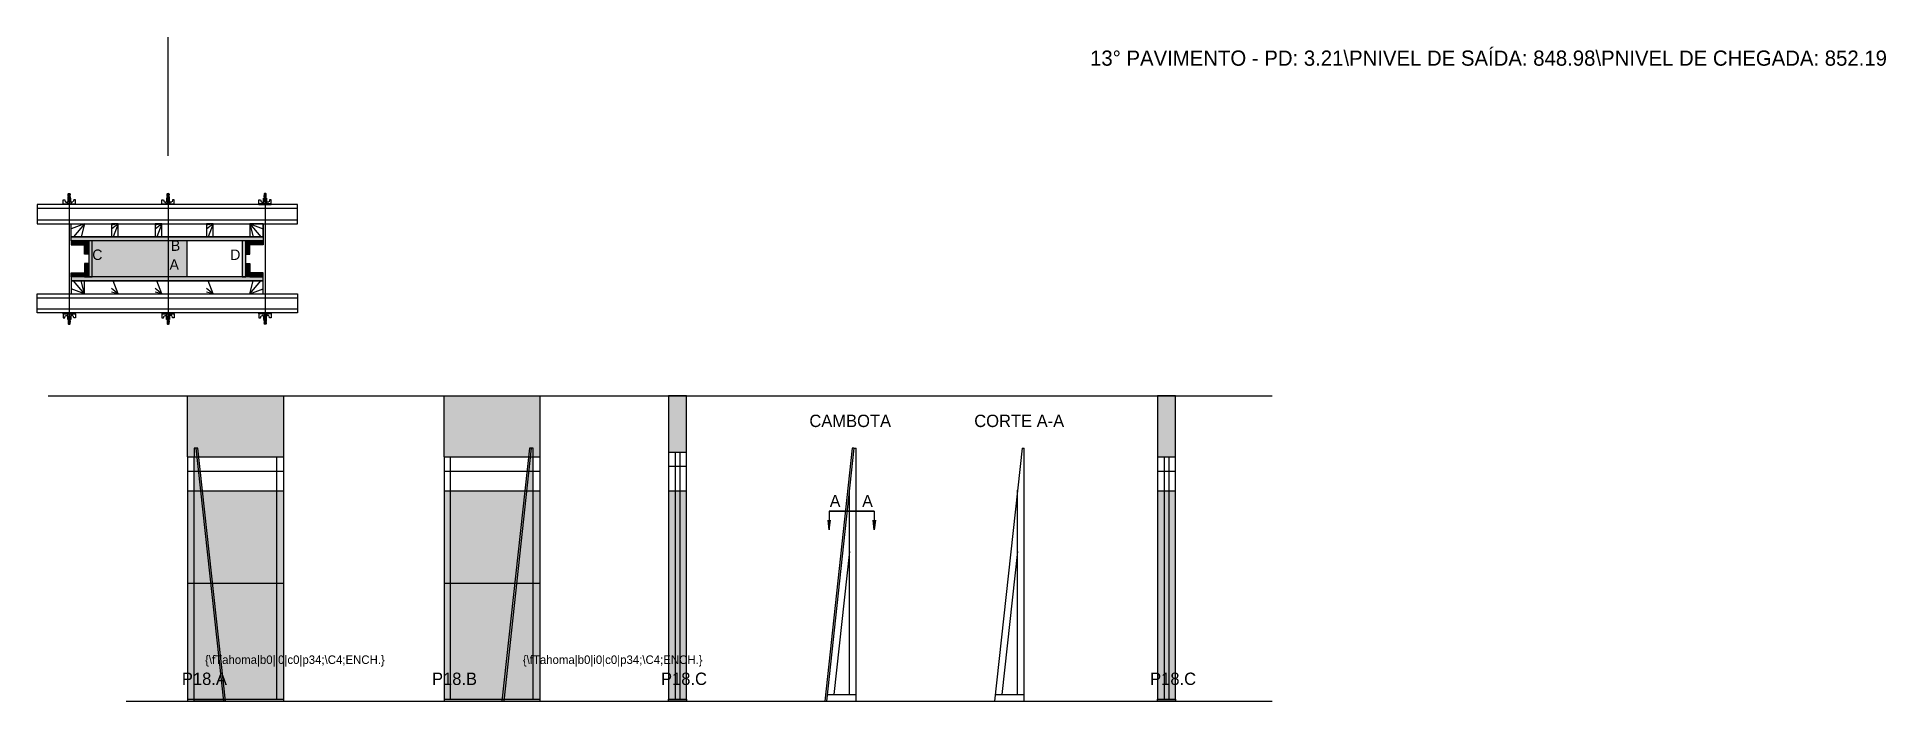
# Model space of a CAD drawing. Header units: metres. Extents: x 6071 to 8017, y 7566 to 8264.
import ezdxf

# ---------------------------------------------------------------- set-up
doc = ezdxf.new("R2010")
doc.units = ezdxf.units.M
for name, color, linetype in [('1', 7, 'Continuous'), ('9', 7, 'Continuous'), ('CHAPA', 7, 'Continuous'), ('COTA', 7, 'Continuous'), ('Hachura', 7, 'Continuous'), ('Madeira', 7, 'Continuous'), ('NOMENCLATURA', 7, 'Continuous'), ('Nível', 7, 'Continuous'), ('Painéis', 7, 'Continuous'), ('Perfil Metálico', 7, 'Continuous'), ('SARR_2.2x7', 7, 'Continuous'), ('SARRAFO', 7, 'Continuous'), ('texto', 7, 'Continuous'), ('Texto Seção', 7, 'Continuous'), ('TEXTO_GERAL', 7, 'Continuous')]:
    doc.layers.add(name, color=color, linetype=linetype)

msp = doc.modelspace()

# ---------------------------------------------------------------- hatches: boundary and pattern name
at = {"layer": 'COTA'}
h = msp.add_hatch(color=7, dxfattribs=at)
h.dxf.hatch_style = 1
h.paths.add_polyline_path([(6209.5, 8011.8), (6209.5, 8049.8), (6129.5, 8049.8), (6129.5, 8011.8), (6209.5, 8011.8)])
h.paths.add_polyline_path([(6229.5, 8049.8), (6209.5, 8049.8), (6209.5, 8011.8), (6229.5, 8011.8), (6229.5, 8049.8)])
h = msp.add_hatch(color=7, dxfattribs=at)
h.dxf.hatch_style = 1
h.paths.add_polyline_path([(6330.8, 7822.5), (6330.8, 7886.5), (6330.8, 7886.5), (6229.8, 7886.5), (6229.8, 7886.5), (6229.8, 7822.5), (6229.8, 7822.5), (6330.8, 7822.5)])
h = msp.add_hatch(color=7, dxfattribs=at)
h.dxf.hatch_style = 1
h.paths.add_polyline_path([(6600.8, 7822.5), (6600.8, 7886.5), (6600.8, 7886.5), (6499.8, 7886.5), (6499.8, 7886.5), (6499.8, 7822.5), (6499.8, 7822.5), (6600.8, 7822.5)])
h = msp.add_hatch(color=7, dxfattribs=at)
h.dxf.hatch_style = 1
h.paths.add_polyline_path([(6754.9, 7827.5), (6754.9, 7886.5), (6754.9, 7886.5), (6735.9, 7886.5), (6735.9, 7886.5), (6735.9, 7827.5), (6735.9, 7827.5), (6754.9, 7827.5)])
h = msp.add_hatch(color=7, dxfattribs=at)
h.dxf.hatch_style = 1
h.paths.add_polyline_path([(7269.7, 7822.5), (7269.7, 7886.5), (7269.7, 7886.5), (7250.7, 7886.5), (7250.7, 7886.5), (7250.7, 7822.5), (7250.7, 7822.5), (7269.7, 7822.5)])
h = msp.add_hatch(color=7, dxfattribs=at)
h.dxf.hatch_style = 1
h.paths.add_polyline_path([(6236.8, 7567.5), (6236.8, 7565.5), (6268, 7565.5), (6239, 7831.5), (6236.8, 7831.5), (6236.8, 7822.5), (6236.8, 7689.5), (6236.8, 7567.5)])
h.paths.add_polyline_path([(6268, 7565.5), (6269.8, 7565.5), (6240.8, 7831.5), (6239, 7831.5), (6268, 7565.5)])
h = msp.add_hatch(color=7, dxfattribs=at)
h.dxf.hatch_style = 1
h.paths.add_polyline_path([(6593.8, 7831.5), (6589.8, 7831.5), (6560.8, 7565.5), (6593.8, 7565.5), (6593.8, 7831.5)])
at = {"layer": 'Hachura'}
h = msp.add_hatch(color=7, dxfattribs=at)
h.dxf.hatch_style = 1
h.paths.add_polyline_path([(6107.5, 8049.8), (6107.5, 8053.8), (6107.5, 8053.8), (6309.5, 8053.8), (6309.5, 8053.8), (6309.5, 8049.8), (6309.5, 8049.8), (6107.5, 8049.8)])
h = msp.add_hatch(color=7, dxfattribs=at)
h.dxf.hatch_style = 1
h.paths.add_polyline_path([(6107.5, 8049.8), (6107.5, 8053.8), (6107.5, 8053.8), (6309.5, 8053.8), (6309.5, 8053.8), (6309.5, 8049.8), (6309.5, 8049.8), (6107.5, 8049.8)])
h = msp.add_hatch(color=7, dxfattribs=at)
h.dxf.hatch_style = 1
h.paths.add_polyline_path([(6121.5, 8049.8), (6121.5, 8045.4), (6121.5, 8045.4), (6107.5, 8045.4), (6107.5, 8045.4), (6107.5, 8049.8), (6107.5, 8049.8), (6121.5, 8049.8)])
h = msp.add_hatch(color=7, dxfattribs=at)
h.dxf.hatch_style = 1
h.paths.add_polyline_path([(6125.9, 8049.8), (6121.5, 8049.8), (6121.5, 8049.8), (6121.5, 8035.8), (6121.5, 8035.8), (6125.9, 8035.8), (6125.9, 8035.8), (6125.9, 8049.8)])
h = msp.add_hatch(color=7, dxfattribs=at)
h.dxf.hatch_style = 1
h.paths.add_polyline_path([(6129.5, 8049.8), (6125.9, 8049.8), (6125.9, 8049.8), (6125.9, 8011.8), (6125.9, 8011.8), (6129.5, 8011.8), (6129.5, 8011.8), (6129.5, 8049.8)])
h = msp.add_hatch(color=7, dxfattribs=at)
h.dxf.hatch_style = 1
h.paths.add_polyline_path([(6129.5, 8049.8), (6125.9, 8049.8), (6125.9, 8049.8), (6125.9, 8011.8), (6125.9, 8011.8), (6129.5, 8011.8), (6129.5, 8011.8), (6129.5, 8049.8)])
h = msp.add_hatch(color=7, dxfattribs=at)
h.dxf.hatch_style = 1
h.paths.add_polyline_path([(6291.1, 8049.8), (6287.5, 8049.8), (6287.5, 8049.8), (6287.5, 8011.8), (6287.5, 8011.8), (6291.1, 8011.8), (6291.1, 8011.8), (6291.1, 8049.8)])
h = msp.add_hatch(color=7, dxfattribs=at)
h.dxf.hatch_style = 1
h.paths.add_polyline_path([(6291.1, 8049.8), (6287.5, 8049.8), (6287.5, 8049.8), (6287.5, 8011.8), (6287.5, 8011.8), (6291.1, 8011.8), (6291.1, 8011.8), (6291.1, 8049.8)])
h = msp.add_hatch(color=7, dxfattribs=at)
h.dxf.hatch_style = 1
h.paths.add_polyline_path([(6291.1, 8049.8), (6295.5, 8049.8), (6295.5, 8049.8), (6295.5, 8035.8), (6295.5, 8035.8), (6291.1, 8035.8), (6291.1, 8035.8), (6291.1, 8049.8)])
h = msp.add_hatch(color=7, dxfattribs=at)
h.dxf.hatch_style = 1
h.paths.add_polyline_path([(6295.5, 8049.8), (6295.5, 8045.4), (6295.5, 8045.4), (6309.5, 8045.4), (6309.5, 8045.4), (6309.5, 8049.8), (6309.5, 8049.8), (6295.5, 8049.8)])
h = msp.add_hatch(color=7, dxfattribs=at)
h.dxf.hatch_style = 1
h.paths.add_polyline_path([(6125.9, 8011.8), (6121.5, 8011.8), (6121.5, 8011.8), (6121.5, 8025.8), (6121.5, 8025.8), (6125.9, 8025.8), (6125.9, 8025.8), (6125.9, 8011.8)])
h = msp.add_hatch(color=7, dxfattribs=at)
h.dxf.hatch_style = 1
h.paths.add_polyline_path([(6291.1, 8011.8), (6295.5, 8011.8), (6295.5, 8011.8), (6295.5, 8025.8), (6295.5, 8025.8), (6291.1, 8025.8), (6291.1, 8025.8), (6291.1, 8011.8)])
h = msp.add_hatch(color=7, dxfattribs=at)
h.dxf.hatch_style = 1
h.paths.add_polyline_path([(6121.5, 8011.8), (6121.5, 8016.2), (6121.5, 8016.2), (6107.5, 8016.2), (6107.5, 8016.2), (6107.5, 8011.8), (6107.5, 8011.8), (6121.5, 8011.8)])
h = msp.add_hatch(color=7, dxfattribs=at)
h.dxf.hatch_style = 1
h.paths.add_polyline_path([(6107.5, 8011.8), (6107.5, 8007.8), (6107.5, 8007.8), (6309.5, 8007.8), (6309.5, 8007.8), (6309.5, 8011.8), (6309.5, 8011.8), (6107.5, 8011.8)])
h = msp.add_hatch(color=7, dxfattribs=at)
h.dxf.hatch_style = 1
h.paths.add_polyline_path([(6107.5, 8011.8), (6107.5, 8007.8), (6107.5, 8007.8), (6309.5, 8007.8), (6309.5, 8007.8), (6309.5, 8011.8), (6309.5, 8011.8), (6107.5, 8011.8)])
h = msp.add_hatch(color=7, dxfattribs=at)
h.dxf.hatch_style = 1
h.paths.add_polyline_path([(6295.5, 8011.8), (6295.5, 8016.2), (6295.5, 8016.2), (6309.5, 8016.2), (6309.5, 8016.2), (6309.5, 8011.8), (6309.5, 8011.8), (6295.5, 8011.8)])
h = msp.add_hatch(color=7, dxfattribs=at)
h.dxf.hatch_style = 1
h.paths.add_polyline_path([(6330.8, 7565.5), (6330.8, 7786.5), (6330.8, 7786.5), (6229.8, 7786.5), (6229.8, 7786.5), (6229.8, 7565.5), (6229.8, 7565.5), (6330.8, 7565.5)])
h = msp.add_hatch(color=7, dxfattribs=at)
h.dxf.hatch_style = 1
h.paths.add_polyline_path([(6600.8, 7565.5), (6600.8, 7786.5), (6600.8, 7786.5), (6499.8, 7786.5), (6499.8, 7786.5), (6499.8, 7565.5), (6499.8, 7565.5), (6600.8, 7565.5)])
h = msp.add_hatch(color=7, dxfattribs=at)
h.dxf.hatch_style = 1
h.paths.add_polyline_path([(6754.9, 7565.5), (6754.9, 7786.5), (6754.9, 7786.5), (6735.9, 7786.5), (6735.9, 7786.5), (6735.9, 7565.5), (6735.9, 7565.5), (6754.9, 7565.5)])
h = msp.add_hatch(color=7, dxfattribs=at)
h.dxf.hatch_style = 1
h.paths.add_polyline_path([(7269.7, 7565.5), (7269.7, 7786.5), (7269.7, 7786.5), (7250.7, 7786.5), (7250.7, 7786.5), (7250.7, 7565.5), (7250.7, 7565.5), (7269.7, 7565.5)])

# ---------------------------------------------------------------- linework, layer by layer
at = {"layer": '9', "color": 7, "lineweight": 25}
for points in [[(6952.6, 7765.3), (6905.2, 7765.3), (6905.2, 7745.8), (6903.9, 7755.7), (6905.2, 7745.8), (6906.5, 7755.7)], [(6905.2, 7765.3), (6952.6, 7765.3), (6952.6, 7745.8), (6953.9, 7755.7), (6952.6, 7745.8), (6951.3, 7755.7)]]:
    msp.add_lwpolyline(points, dxfattribs=at)
at = {"layer": 'CHAPA', "color": 7, "lineweight": 25}
for points in [[(6107.5, 8049.8), (6107.5, 8053.8), (6309.5, 8053.8), (6309.5, 8049.8)], [(6107.5, 8049.8), (6107.5, 8053.8), (6309.5, 8053.8), (6309.5, 8049.8)], [(6129.5, 8049.8), (6125.9, 8049.8), (6125.9, 8011.8), (6129.5, 8011.8)], [(6129.5, 8049.8), (6125.9, 8049.8), (6125.9, 8011.8), (6129.5, 8011.8)], [(6291.1, 8049.8), (6287.5, 8049.8), (6287.5, 8011.8), (6291.1, 8011.8)], [(6291.1, 8049.8), (6287.5, 8049.8), (6287.5, 8011.8), (6291.1, 8011.8)], [(6107.5, 8011.8), (6107.5, 8007.8), (6309.5, 8007.8), (6309.5, 8011.8)], [(6107.5, 8011.8), (6107.5, 8007.8), (6309.5, 8007.8), (6309.5, 8011.8)]]:
    msp.add_lwpolyline(points, close=True, dxfattribs=at)
at = {"layer": 'COTA', "color": 7, "lineweight": 25}
for p, q in [((6229.5, 8011.8), (6229.5, 8049.8)), ((6229.8, 7886.5), (6330.8, 7886.5)), ((6229.8, 7822.5), (6229.8, 7886.5)), ((6330.8, 7886.5), (6330.8, 7822.5)), ((6499.8, 7886.5), (6600.8, 7886.5)), ((6499.8, 7822.5), (6499.8, 7886.5)), ((6600.8, 7886.5), (6600.8, 7822.5)), ((6240.8, 7831.5), (6236.8, 7831.5)), ((6236.8, 7831.5), (6236.8, 7822.5)), ((6268, 7565.5), (6239, 7831.5)), ((6269.8, 7565.5), (6240.8, 7831.5)), ((6589.8, 7831.5), (6560.8, 7565.5)), ((6591.6, 7831.5), (6562.6, 7565.5)), ((6593.8, 7831.5), (6589.8, 7831.5)), ((6593.8, 7822.5), (6593.8, 7831.5)), ((6236.8, 7565.5), (6236.8, 7567.5)), ((6269.8, 7565.5), (6236.8, 7565.5))]:
    msp.add_line(p, q, dxfattribs=at)
for points in [[(6754.9, 7827.5), (6754.9, 7886.5), (6735.9, 7886.5), (6735.9, 7827.5)], [(7269.7, 7822.5), (7269.7, 7886.5), (7250.7, 7886.5), (7250.7, 7822.5)]]:
    msp.add_lwpolyline(points, dxfattribs=at)
at = {"layer": 'Defpoints', "color": 7, "lineweight": 25}
msp.add_line((6209.5, 8139.2), (6209.5, 8264.2), dxfattribs=at)
at = {"layer": 'Hachura', "color": 7, "lineweight": 25}
for p, q in [((6106.5, 8097.6), (6104.3, 8098.7)), ((6106.5, 8096.4), (6104.3, 8097.5)), ((6106.5, 8095.3), (6104.3, 8096.3)), ((6105.6, 8094.5), (6104.3, 8095.2)), ((6104.4, 8099.3), (6104.8, 8099.6)), ((6104.4, 8099), (6104.4, 8099.3)), ((6104.4, 8099.3), (6104.4, 8099.3)), ((6106.4, 8099.3), (6104.4, 8099.3)), ((6104.4, 8099), (6106.4, 8098)), ((6104.4, 8099), (6106.4, 8098)), ((6104.4, 8098.9), (6106.5, 8097.8)), ((6104.4, 8097.8), (6104.4, 8098.5)), ((6106.4, 8097.5), (6104.4, 8098.5)), ((6104.4, 8097.8), (6106.4, 8096.9)), ((6104.4, 8097.7), (6106.5, 8096.7)), ((6104.4, 8096.7), (6104.4, 8097.3)), ((6106.4, 8096.3), (6104.4, 8097.3)), ((6104.4, 8097.1), (6104.4, 8097.3)), ((6104.4, 8096.7), (6106.4, 8095.7)), ((6104.4, 8096.6), (6106.5, 8095.5)), ((6104.4, 8095.5), (6104.4, 8096.2)), ((6106.4, 8095.2), (6104.4, 8096.2)), ((6104.4, 8095.5), (6106.4, 8094.5)), ((6105.3, 8094.5), (6104.4, 8095)), ((6104.4, 8094.5), (6104.4, 8095)), ((6104.8, 8099.6), (6106, 8099.6)), ((6106.4, 8098.7), (6105.1, 8099.3)), ((6106.5, 8098.7), (6105.3, 8099.3)), ((6105.5, 8098.6), (6105.5, 7966.8)), ((6105.9, 8099.3), (6106.5, 8099)), ((6106.4, 8099.3), (6106, 8099.6)), ((6106.1, 8099.3), (6106.4, 8099.2)), ((6106.4, 8099.2), (6106.4, 8099.3)), ((6106.4, 8098.7), (6106.4, 8098)), ((6106.4, 8096.9), (6106.4, 8097.5)), ((6106.4, 8096.1), (6106.4, 8096.3)), ((6106.4, 8096.1), (6106.4, 8095.7)), ((6106.4, 8095.2), (6106.4, 8094.5)), ((6210.5, 8097.6), (6208.3, 8098.7)), ((6210.5, 8096.4), (6208.3, 8097.5)), ((6210.5, 8095.3), (6208.3, 8096.3)), ((6209.6, 8094.5), (6208.3, 8095.2)), ((6208.4, 8099.3), (6208.8, 8099.6)), ((6208.4, 8099), (6208.4, 8099.3)), ((6208.4, 8099.3), (6208.4, 8099.3)), ((6210.4, 8099.3), (6208.4, 8099.3)), ((6208.4, 8099), (6210.4, 8098)), ((6208.4, 8099), (6210.4, 8098)), ((6208.4, 8098.9), (6210.5, 8097.8)), ((6208.4, 8097.8), (6208.4, 8098.5)), ((6210.4, 8097.5), (6208.4, 8098.5)), ((6208.4, 8097.8), (6210.4, 8096.9)), ((6208.4, 8097.7), (6210.5, 8096.7)), ((6208.4, 8096.7), (6208.4, 8097.3)), ((6210.4, 8096.3), (6208.4, 8097.3)), ((6208.4, 8097.1), (6208.4, 8097.3)), ((6208.4, 8096.7), (6210.4, 8095.7)), ((6208.4, 8096.6), (6210.5, 8095.5)), ((6208.4, 8095.5), (6208.4, 8096.2)), ((6210.4, 8095.2), (6208.4, 8096.2)), ((6208.4, 8095.5), (6210.4, 8094.5)), ((6209.3, 8094.5), (6208.4, 8095)), ((6208.4, 8094.5), (6208.4, 8095)), ((6208.8, 8099.6), (6210, 8099.6)), ((6210.4, 8098.7), (6209.1, 8099.3)), ((6210.5, 8098.7), (6209.3, 8099.3)), ((6209.5, 8098.6), (6209.5, 7966.8)), ((6209.9, 8099.3), (6210.5, 8099)), ((6210.4, 8099.3), (6210, 8099.6)), ((6210.1, 8099.3), (6210.4, 8099.2)), ((6210.4, 8099.2), (6210.4, 8099.3)), ((6210.4, 8098.7), (6210.4, 8098)), ((6210.4, 8096.9), (6210.4, 8097.5)), ((6210.4, 8096.1), (6210.4, 8096.3)), ((6210.4, 8096.1), (6210.4, 8095.7)), ((6210.4, 8095.2), (6210.4, 8094.5)), ((6311.1, 8099.3), (6310.4, 8099)), ((6312.6, 8098.9), (6310.4, 8097.8)), ((6312.6, 8097.7), (6310.4, 8096.7)), ((6312.6, 8096.6), (6310.4, 8095.5)), ((6310.5, 8098.7), (6311.6, 8099.3)), ((6310.5, 8097.6), (6312.6, 8098.7)), ((6310.5, 8096.4), (6312.6, 8097.5)), ((6310.5, 8095.3), (6312.6, 8096.3)), ((6310.6, 8099.3), (6310.9, 8099.6)), ((6310.8, 8099.3), (6310.6, 8099.2)), ((6310.6, 8099.2), (6310.6, 8099.3)), ((6310.6, 8098.7), (6311.9, 8099.3)), ((6310.6, 8099.3), (6312.5, 8099.3)), ((6312.5, 8099), (6310.6, 8098)), ((6312.5, 8099), (6310.6, 8098)), ((6310.6, 8098.7), (6310.6, 8098)), ((6310.6, 8097.5), (6312.5, 8098.5)), ((6312.5, 8097.8), (6310.6, 8096.9)), ((6310.6, 8096.9), (6310.6, 8097.5)), ((6310.6, 8096.3), (6312.5, 8097.3)), ((6312.5, 8096.7), (6310.6, 8095.7)), ((6310.6, 8096.1), (6310.6, 8096.3)), ((6310.6, 8095.2), (6312.5, 8096.2)), ((6310.6, 8096.1), (6310.6, 8095.7)), ((6312.5, 8095.5), (6310.6, 8094.5)), ((6310.6, 8095.2), (6310.6, 8094.5)), ((6312.2, 8099.6), (6310.9, 8099.6)), ((6311.3, 8094.5), (6312.6, 8095.2)), ((6311.5, 8098.6), (6311.5, 7966.8)), ((6311.6, 8094.5), (6312.5, 8095)), ((6312.5, 8099.3), (6312.2, 8099.6)), ((6312.5, 8099), (6312.5, 8099.3)), ((6312.5, 8099.3), (6312.5, 8099.3)), ((6312.5, 8097.8), (6312.5, 8098.5)), ((6312.5, 8096.7), (6312.5, 8097.3)), ((6312.5, 8097.1), (6312.5, 8097.3)), ((6312.5, 8095.5), (6312.5, 8096.2)), ((6312.5, 8094.5), (6312.5, 8095)), ((6099, 8087.8), (6099, 8093)), ((6099, 8093), (6100.7, 8093)), ((6099, 8088.7), (6111.9, 8088.7)), ((6099, 8088.7), (6104.2, 8088.7)), ((6111.9, 8087.8), (6099, 8087.8)), ((6099.2, 8088.8), (6099.2, 8087.8)), ((6099.4, 8088.8), (6099.4, 8087.8)), ((6099.7, 8088.8), (6099.7, 8087.8)), ((6100.2, 8088.8), (6100.2, 8087.8)), ((6100.7, 8093), (6101.3, 8090.8)), ((6101, 8088.8), (6101, 8087.8)), ((6101.6, 8090.5), (6103.5, 8090.5)), ((6102.4, 8088.8), (6102.4, 8087.8)), ((6111, 8087.8), (6103.1, 8087.8)), ((6103.5, 8091.3), (6107.4, 8091.3)), ((6103.5, 8088.7), (6103.5, 8091.3)), ((6105.5, 8088.7), (6103.5, 8088.7)), ((6107.1, 8094.5), (6103.8, 8094.5)), ((6107.1, 8094.5), (6103.8, 8094.5)), ((6103.8, 8094.5), (6103.8, 8091.3)), ((6104.2, 8088.7), (6104.8, 8088.7)), ((6104.5, 8088.4), (6104.5, 8088.6)), ((6104.5, 8088), (6104.5, 8088.4)), ((6104.8, 8094.5), (6104.8, 8091.3)), ((6105.2, 8088.7), (6105.2, 8090.7)), ((6105.5, 8088.7), (6105.5, 8087.8)), ((6105.7, 8090.7), (6105.7, 8088.7)), ((6106.4, 8094.5), (6106.4, 8091.3)), ((6106.4, 8088.6), (6106.4, 8088.2)), ((6107.1, 8091.3), (6107.1, 8094.5)), ((6107.4, 8091.3), (6107.1, 8091.3)), ((6107.4, 8091.3), (6107.1, 8091.3)), ((6107.4, 8091.3), (6107.4, 8088.7)), ((6109.3, 8090.5), (6107.4, 8090.5)), ((6108.5, 8088.8), (6108.5, 8087.8)), ((6110.2, 8093), (6109.7, 8090.8)), ((6109.9, 8088.8), (6109.9, 8087.8)), ((6111.9, 8093), (6110.2, 8093)), ((6110.8, 8088.8), (6110.8, 8087.8)), ((6111.2, 8088.8), (6111.2, 8087.8)), ((6111.6, 8088.8), (6111.6, 8087.8)), ((6111.8, 8088.8), (6111.8, 8087.8)), ((6111.9, 8088.7), (6111.9, 8093)), ((6111.9, 8088.7), (6111.9, 8087.8)), ((6203, 8087.8), (6203, 8093)), ((6203, 8093), (6204.7, 8093)), ((6203, 8088.7), (6215.9, 8088.7)), ((6203, 8088.7), (6208.2, 8088.7)), ((6215.9, 8087.8), (6203, 8087.8)), ((6203.2, 8088.8), (6203.2, 8087.8)), ((6203.4, 8088.8), (6203.4, 8087.8)), ((6203.7, 8088.8), (6203.7, 8087.8)), ((6204.2, 8088.8), (6204.2, 8087.8)), ((6204.7, 8093), (6205.3, 8090.8)), ((6205, 8088.8), (6205, 8087.8)), ((6205.6, 8090.5), (6207.5, 8090.5)), ((6206.4, 8088.8), (6206.4, 8087.8)), ((6215, 8087.8), (6207.1, 8087.8)), ((6207.5, 8091.3), (6211.4, 8091.3)), ((6207.5, 8088.7), (6207.5, 8091.3)), ((6209.5, 8088.7), (6207.5, 8088.7)), ((6211.1, 8094.5), (6207.8, 8094.5)), ((6211.1, 8094.5), (6207.8, 8094.5)), ((6207.8, 8094.5), (6207.8, 8091.3)), ((6208.2, 8088.7), (6208.8, 8088.7)), ((6208.5, 8088.4), (6208.5, 8088.6)), ((6208.5, 8088), (6208.5, 8088.4)), ((6208.8, 8094.5), (6208.8, 8091.3)), ((6209.2, 8088.7), (6209.2, 8090.7)), ((6209.5, 8088.7), (6209.5, 8087.8)), ((6209.7, 8090.7), (6209.7, 8088.7)), ((6210.4, 8094.5), (6210.4, 8091.3)), ((6210.4, 8088.6), (6210.4, 8088.2)), ((6211.1, 8091.3), (6211.1, 8094.5)), ((6211.4, 8091.3), (6211.1, 8091.3)), ((6211.4, 8091.3), (6211.1, 8091.3)), ((6211.4, 8091.3), (6211.4, 8088.7)), ((6213.3, 8090.5), (6211.4, 8090.5)), ((6212.5, 8088.8), (6212.5, 8087.8)), ((6214.2, 8093), (6213.7, 8090.8)), ((6213.9, 8088.8), (6213.9, 8087.8)), ((6215.9, 8093), (6214.2, 8093)), ((6214.8, 8088.8), (6214.8, 8087.8)), ((6215.2, 8088.8), (6215.2, 8087.8)), ((6215.6, 8088.8), (6215.6, 8087.8)), ((6215.8, 8088.8), (6215.8, 8087.8)), ((6215.9, 8088.7), (6215.9, 8093)), ((6215.9, 8088.7), (6215.9, 8087.8)), ((6305, 8088.7), (6305, 8093)), ((6305, 8093), (6306.7, 8093)), ((6317.9, 8088.7), (6305, 8088.7)), ((6305, 8088.7), (6305, 8087.8)), ((6305, 8087.8), (6317.9, 8087.8)), ((6305.2, 8088.8), (6305.2, 8087.8)), ((6305.4, 8088.8), (6305.4, 8087.8)), ((6305.7, 8088.8), (6305.7, 8087.8)), ((6306, 8087.8), (6313.8, 8087.8)), ((6306.2, 8088.8), (6306.2, 8087.8)), ((6306.7, 8093), (6307.3, 8090.8)), ((6307, 8088.8), (6307, 8087.8)), ((6307.6, 8090.5), (6309.5, 8090.5)), ((6308.4, 8088.8), (6308.4, 8087.8)), ((6313.4, 8091.3), (6309.5, 8091.3)), ((6309.5, 8091.3), (6309.5, 8088.7)), ((6309.5, 8091.3), (6309.8, 8091.3)), ((6309.5, 8091.3), (6309.8, 8091.3)), ((6309.8, 8094.5), (6313.1, 8094.5)), ((6309.8, 8094.5), (6313.1, 8094.5)), ((6309.8, 8091.3), (6309.8, 8094.5)), ((6310.5, 8088.6), (6310.5, 8088.2)), ((6310.6, 8094.5), (6310.6, 8091.3)), ((6311.3, 8090.7), (6311.3, 8088.7)), ((6311.5, 8088.7), (6313.4, 8088.7)), ((6311.5, 8088.7), (6311.5, 8087.8)), ((6311.8, 8088.7), (6311.8, 8090.7)), ((6312.1, 8094.5), (6312.1, 8091.3)), ((6312.8, 8088.7), (6312.1, 8088.7)), ((6312.4, 8088.4), (6312.4, 8088.6)), ((6312.4, 8088), (6312.4, 8088.4)), ((6317.9, 8088.7), (6312.8, 8088.7)), ((6313.1, 8094.5), (6313.1, 8091.3)), ((6313.4, 8088.7), (6313.4, 8091.3)), ((6315.3, 8090.5), (6313.4, 8090.5)), ((6314.5, 8088.8), (6314.5, 8087.8)), ((6316.2, 8093), (6315.7, 8090.8)), ((6315.9, 8088.8), (6315.9, 8087.8)), ((6317.9, 8093), (6316.2, 8093)), ((6316.8, 8088.8), (6316.8, 8087.8)), ((6317.2, 8088.8), (6317.2, 8087.8)), ((6317.6, 8088.8), (6317.6, 8087.8)), ((6317.8, 8088.8), (6317.8, 8087.8)), ((6317.9, 8087.8), (6317.9, 8093)), ((6111.9, 7973.8), (6099, 7973.8)), ((6099, 7973.8), (6099, 7968.7)), ((6099, 7972.9), (6111.9, 7972.9)), ((6099, 7972.9), (6104.2, 7972.9)), ((6099, 7968.7), (6100.7, 7968.7)), ((6099.2, 7972.9), (6099.2, 7973.8)), ((6099.4, 7972.9), (6099.4, 7973.8)), ((6099.7, 7972.9), (6099.7, 7973.8)), ((6100.2, 7972.9), (6100.2, 7973.8)), ((6100.7, 7968.7), (6101.3, 7970.9)), ((6101, 7972.9), (6101, 7973.8)), ((6101.6, 7971.1), (6103.5, 7971.1)), ((6102.4, 7972.9), (6102.4, 7973.8)), ((6111, 7973.8), (6103.1, 7973.8)), ((6105.5, 7972.9), (6103.5, 7972.9)), ((6103.5, 7972.9), (6103.5, 7970.4)), ((6103.5, 7970.4), (6107.4, 7970.4)), ((6103.8, 7967.1), (6103.8, 7970.4)), ((6107.1, 7967.2), (6103.8, 7967.2)), ((6107.1, 7967.1), (6103.8, 7967.1)), ((6104.2, 7972.9), (6104.8, 7972.9)), ((6105.6, 7967.1), (6104.3, 7966.5)), ((6106.5, 7966.4), (6104.3, 7965.3)), ((6106.5, 7965.2), (6104.3, 7964.2)), ((6106.5, 7964.1), (6104.3, 7963)), ((6104.4, 7966.2), (6106.4, 7967.1)), ((6105.3, 7967.1), (6104.4, 7966.7)), ((6104.4, 7967.1), (6104.4, 7966.7)), ((6106.4, 7966.5), (6104.4, 7965.5)), ((6104.4, 7966.2), (6104.4, 7965.5)), ((6104.4, 7965.1), (6106.5, 7966.2)), ((6104.4, 7965), (6106.4, 7966)), ((6106.4, 7965.3), (6104.4, 7964.4)), ((6104.4, 7965), (6104.4, 7964.4)), ((6104.4, 7963.9), (6106.5, 7965)), ((6104.4, 7963.8), (6106.4, 7964.8)), ((6104.4, 7964.6), (6104.4, 7964.4)), ((6106.4, 7964.2), (6104.4, 7963.2)), ((6104.4, 7962.8), (6106.5, 7963.9)), ((6104.4, 7963.8), (6104.4, 7963.2)), ((6104.4, 7962.7), (6106.4, 7963.6)), ((6104.4, 7962.7), (6106.4, 7963.6)), ((6104.4, 7962.7), (6104.4, 7962.4)), ((6104.4, 7962.4), (6104.4, 7962.4)), ((6104.4, 7962.4), (6104.8, 7962)), ((6106.4, 7962.4), (6104.4, 7962.4)), ((6104.5, 7973.7), (6104.5, 7973.2)), ((6104.5, 7973.2), (6104.5, 7973)), ((6104.8, 7967.1), (6104.8, 7970.4)), ((6104.8, 7962), (6106, 7962)), ((6106.4, 7963), (6105.1, 7962.4)), ((6105.2, 7972.9), (6105.2, 7970.9)), ((6106.5, 7962.9), (6105.3, 7962.4)), ((6105.5, 7972.9), (6105.5, 7973.8)), ((6105.7, 7970.9), (6105.7, 7972.9)), ((6105.9, 7962.4), (6106.5, 7962.7)), ((6106.4, 7962.4), (6106, 7962)), ((6106.1, 7962.4), (6106.4, 7962.5)), ((6106.4, 7973.1), (6106.4, 7973.5)), ((6106.4, 7967.1), (6106.4, 7970.4)), ((6106.4, 7966.5), (6106.4, 7967.1)), ((6106.4, 7965.5), (6106.4, 7966)), ((6106.4, 7965.5), (6106.4, 7965.3)), ((6106.4, 7964.8), (6106.4, 7964.2)), ((6106.4, 7963), (6106.4, 7963.6)), ((6106.4, 7962.5), (6106.4, 7962.4)), ((6107.1, 7970.4), (6107.1, 7967.1)), ((6107.4, 7970.4), (6107.1, 7970.4)), ((6107.4, 7970.4), (6107.1, 7970.4)), ((6107.4, 7970.4), (6107.4, 7972.9)), ((6109.3, 7971.1), (6107.4, 7971.1)), ((6108.5, 7972.9), (6108.5, 7973.8)), ((6110.2, 7968.7), (6109.7, 7970.9)), ((6109.9, 7972.9), (6109.9, 7973.8)), ((6111.9, 7968.7), (6110.2, 7968.7)), ((6110.8, 7972.9), (6110.8, 7973.8)), ((6111.2, 7972.9), (6111.2, 7973.8)), ((6111.6, 7972.9), (6111.6, 7973.8)), ((6111.8, 7972.9), (6111.8, 7973.8)), ((6111.9, 7972.9), (6111.9, 7973.8)), ((6111.9, 7972.9), (6111.9, 7968.7)), ((6215.9, 7973.8), (6203, 7973.8)), ((6203, 7973.8), (6203, 7968.7)), ((6203, 7972.9), (6215.9, 7972.9)), ((6203, 7972.9), (6208.2, 7972.9)), ((6203, 7968.7), (6204.7, 7968.7)), ((6203.2, 7972.9), (6203.2, 7973.8)), ((6203.4, 7972.9), (6203.4, 7973.8)), ((6203.7, 7972.9), (6203.7, 7973.8)), ((6204.2, 7972.9), (6204.2, 7973.8)), ((6204.7, 7968.7), (6205.3, 7970.9)), ((6205, 7972.9), (6205, 7973.8)), ((6205.6, 7971.1), (6207.5, 7971.1)), ((6206.4, 7972.9), (6206.4, 7973.8)), ((6215, 7973.8), (6207.1, 7973.8)), ((6209.5, 7972.9), (6207.5, 7972.9)), ((6207.5, 7972.9), (6207.5, 7970.4)), ((6207.5, 7970.4), (6211.4, 7970.4)), ((6207.8, 7967.1), (6207.8, 7970.4)), ((6211.1, 7967.2), (6207.8, 7967.2)), ((6211.1, 7967.1), (6207.8, 7967.1)), ((6208.2, 7972.9), (6208.8, 7972.9)), ((6209.6, 7967.1), (6208.3, 7966.5)), ((6210.5, 7966.4), (6208.3, 7965.3)), ((6210.5, 7965.2), (6208.3, 7964.2)), ((6210.5, 7964.1), (6208.3, 7963)), ((6208.4, 7966.2), (6210.4, 7967.1)), ((6209.3, 7967.1), (6208.4, 7966.7)), ((6208.4, 7967.1), (6208.4, 7966.7)), ((6210.4, 7966.5), (6208.4, 7965.5)), ((6208.4, 7966.2), (6208.4, 7965.5)), ((6208.4, 7965.1), (6210.5, 7966.2)), ((6208.4, 7965), (6210.4, 7966)), ((6210.4, 7965.3), (6208.4, 7964.4)), ((6208.4, 7965), (6208.4, 7964.4)), ((6208.4, 7963.9), (6210.5, 7965)), ((6208.4, 7963.8), (6210.4, 7964.8)), ((6208.4, 7964.6), (6208.4, 7964.4)), ((6210.4, 7964.2), (6208.4, 7963.2)), ((6208.4, 7962.8), (6210.5, 7963.9)), ((6208.4, 7963.8), (6208.4, 7963.2)), ((6208.4, 7962.7), (6210.4, 7963.6)), ((6208.4, 7962.7), (6210.4, 7963.6)), ((6208.4, 7962.7), (6208.4, 7962.4)), ((6208.4, 7962.4), (6208.4, 7962.4)), ((6208.4, 7962.4), (6208.8, 7962)), ((6210.4, 7962.4), (6208.4, 7962.4)), ((6208.5, 7973.7), (6208.5, 7973.2)), ((6208.5, 7973.2), (6208.5, 7973)), ((6208.8, 7967.1), (6208.8, 7970.4)), ((6208.8, 7962), (6210, 7962)), ((6210.4, 7963), (6209.1, 7962.4)), ((6209.2, 7972.9), (6209.2, 7970.9)), ((6210.5, 7962.9), (6209.3, 7962.4)), ((6209.5, 7972.9), (6209.5, 7973.8)), ((6209.7, 7970.9), (6209.7, 7972.9)), ((6209.9, 7962.4), (6210.5, 7962.7)), ((6210.4, 7962.4), (6210, 7962)), ((6210.1, 7962.4), (6210.4, 7962.5)), ((6210.4, 7973.1), (6210.4, 7973.5)), ((6210.4, 7967.1), (6210.4, 7970.4)), ((6210.4, 7966.5), (6210.4, 7967.1)), ((6210.4, 7965.5), (6210.4, 7966)), ((6210.4, 7965.5), (6210.4, 7965.3)), ((6210.4, 7964.8), (6210.4, 7964.2)), ((6210.4, 7963), (6210.4, 7963.6)), ((6210.4, 7962.5), (6210.4, 7962.4)), ((6211.1, 7970.4), (6211.1, 7967.1)), ((6211.4, 7970.4), (6211.1, 7970.4)), ((6211.4, 7970.4), (6211.1, 7970.4)), ((6211.4, 7970.4), (6211.4, 7972.9)), ((6213.3, 7971.1), (6211.4, 7971.1)), ((6212.5, 7972.9), (6212.5, 7973.8)), ((6214.2, 7968.7), (6213.7, 7970.9)), ((6213.9, 7972.9), (6213.9, 7973.8)), ((6215.9, 7968.7), (6214.2, 7968.7)), ((6214.8, 7972.9), (6214.8, 7973.8)), ((6215.2, 7972.9), (6215.2, 7973.8)), ((6215.6, 7972.9), (6215.6, 7973.8)), ((6215.8, 7972.9), (6215.8, 7973.8)), ((6215.9, 7972.9), (6215.9, 7973.8)), ((6215.9, 7972.9), (6215.9, 7968.7)), ((6305, 7973.8), (6317.9, 7973.8)), ((6305, 7972.9), (6305, 7973.8)), ((6317.9, 7972.9), (6305, 7972.9)), ((6305, 7972.9), (6305, 7968.7)), ((6305, 7968.7), (6306.7, 7968.7)), ((6305.2, 7972.9), (6305.2, 7973.8)), ((6305.4, 7972.9), (6305.4, 7973.8)), ((6305.7, 7972.9), (6305.7, 7973.8)), ((6306, 7973.8), (6313.8, 7973.8)), ((6306.2, 7972.9), (6306.2, 7973.8)), ((6306.7, 7968.7), (6307.3, 7970.9)), ((6307, 7972.9), (6307, 7973.8)), ((6307.6, 7971.1), (6309.5, 7971.1)), ((6308.4, 7972.9), (6308.4, 7973.8)), ((6309.5, 7970.4), (6309.5, 7972.9)), ((6313.4, 7970.4), (6309.5, 7970.4)), ((6309.5, 7970.4), (6309.8, 7970.4)), ((6309.5, 7970.4), (6309.8, 7970.4)), ((6309.8, 7970.4), (6309.8, 7967.1)), ((6309.8, 7967.2), (6313.1, 7967.2)), ((6309.8, 7967.1), (6313.1, 7967.1)), ((6312.6, 7965.1), (6310.4, 7966.2)), ((6312.6, 7963.9), (6310.4, 7965)), ((6312.6, 7962.8), (6310.4, 7963.9)), ((6311.1, 7962.4), (6310.4, 7962.7)), ((6310.5, 7973.1), (6310.5, 7973.5)), ((6310.5, 7966.4), (6312.6, 7965.3)), ((6310.5, 7965.2), (6312.6, 7964.2)), ((6310.5, 7964.1), (6312.6, 7963)), ((6310.5, 7962.9), (6311.6, 7962.4)), ((6310.6, 7967.1), (6310.6, 7970.4)), ((6310.6, 7966.5), (6310.6, 7967.1)), ((6312.5, 7966.2), (6310.6, 7967.1)), ((6310.6, 7966.5), (6312.5, 7965.5)), ((6310.6, 7965.5), (6310.6, 7966)), ((6312.5, 7965), (6310.6, 7966)), ((6310.6, 7965.5), (6310.6, 7965.3)), ((6310.6, 7965.3), (6312.5, 7964.4)), ((6310.6, 7964.8), (6310.6, 7964.2)), ((6312.5, 7963.8), (6310.6, 7964.8)), ((6310.6, 7964.2), (6312.5, 7963.2)), ((6312.5, 7962.7), (6310.6, 7963.6)), ((6310.6, 7963), (6310.6, 7963.6)), ((6312.5, 7962.7), (6310.6, 7963.6)), ((6310.6, 7963), (6311.9, 7962.4)), ((6310.8, 7962.4), (6310.6, 7962.5)), ((6310.6, 7962.5), (6310.6, 7962.4)), ((6310.6, 7962.4), (6310.9, 7962)), ((6310.6, 7962.4), (6312.5, 7962.4)), ((6312.2, 7962), (6310.9, 7962)), ((6311.3, 7970.9), (6311.3, 7972.9)), ((6311.3, 7967.1), (6312.6, 7966.5)), ((6311.5, 7972.9), (6311.5, 7973.8)), ((6311.5, 7972.9), (6313.4, 7972.9)), ((6311.6, 7967.1), (6312.5, 7966.7)), ((6311.8, 7972.9), (6311.8, 7970.9)), ((6312.8, 7972.9), (6312.1, 7972.9)), ((6312.1, 7967.1), (6312.1, 7970.4)), ((6312.5, 7962.4), (6312.2, 7962)), ((6312.4, 7973.7), (6312.4, 7973.2)), ((6312.4, 7973.2), (6312.4, 7973)), ((6312.5, 7967.1), (6312.5, 7966.7)), ((6312.5, 7966.2), (6312.5, 7965.5)), ((6312.5, 7965), (6312.5, 7964.4)), ((6312.5, 7964.6), (6312.5, 7964.4)), ((6312.5, 7963.8), (6312.5, 7963.2)), ((6312.5, 7962.7), (6312.5, 7962.4)), ((6312.5, 7962.4), (6312.5, 7962.4)), ((6317.9, 7972.9), (6312.8, 7972.9)), ((6313.1, 7967.1), (6313.1, 7970.4)), ((6313.4, 7972.9), (6313.4, 7970.4)), ((6315.3, 7971.1), (6313.4, 7971.1)), ((6314.5, 7972.9), (6314.5, 7973.8)), ((6316.2, 7968.7), (6315.7, 7970.9)), ((6315.9, 7972.9), (6315.9, 7973.8)), ((6317.9, 7968.7), (6316.2, 7968.7)), ((6316.8, 7972.9), (6316.8, 7973.8)), ((6317.2, 7972.9), (6317.2, 7973.8)), ((6317.6, 7972.9), (6317.6, 7973.8)), ((6317.8, 7972.9), (6317.8, 7973.8)), ((6317.9, 7973.8), (6317.9, 7968.7))]:
    msp.add_line(p, q, dxfattribs=at)
at = {"layer": 'Madeira', "color": 7, "lineweight": 25}
for p, q in [((6121.5, 8067.8), (6107.5, 8062.4)), ((6121.5, 8067.8), (6110, 8053.8)), ((6121.5, 8067.8), (6118, 8053.8)), ((6157, 8067.8), (6150, 8062.1)), ((6157, 8067.8), (6150, 8066.1)), ((6157, 8067.8), (6151.5, 8053.8)), ((6203, 8067.8), (6196, 8062.1)), ((6203, 8067.8), (6196, 8066.1)), ((6203, 8067.8), (6197.5, 8053.8)), ((6257, 8067.8), (6250, 8062.1)), ((6257, 8067.8), (6250, 8066.1)), ((6257, 8067.8), (6251.5, 8053.8)), ((6295.5, 8067.8), (6307, 8053.8)), ((6295.5, 8067.8), (6299, 8053.8)), ((6295.5, 8067.8), (6309.5, 8062.4)), ((6121.5, 7993.8), (6107.5, 7999.2)), ((6121.5, 7993.8), (6110, 8007.8)), ((6121.5, 7993.8), (6118, 8007.8)), ((6157, 7993.8), (6150, 7999.6)), ((6157, 7993.8), (6151.5, 8007.8)), ((6203, 7993.8), (6196, 7999.6)), ((6203, 7993.8), (6197.5, 8007.8)), ((6257, 7993.8), (6250, 7999.6)), ((6257, 7993.8), (6251.5, 8007.8)), ((6295.5, 7993.8), (6307, 8007.8)), ((6295.5, 7993.8), (6299, 8007.8)), ((6295.5, 7993.8), (6309.5, 7999.3)), ((6157, 7993.8), (6150, 7995.6)), ((6203, 7993.8), (6196, 7995.6)), ((6257, 7993.8), (6250, 7995.6))]:
    msp.add_line(p, q, dxfattribs=at)
for points in [[(6309.5, 8067.8), (6309.5, 8053.8), (6107.5, 8053.8), (6107.5, 8067.8)], [(6157, 8067.8), (6150, 8067.8), (6150, 8053.8), (6157, 8053.8)], [(6203, 8067.8), (6196, 8067.8), (6196, 8053.8), (6203, 8053.8)], [(6257, 8067.8), (6250, 8067.8), (6250, 8053.8), (6257, 8053.8)], [(6295.5, 8067.8), (6295.5, 8053.8), (6309.5, 8053.8), (6309.5, 8067.8)], [(6121.5, 7993.8), (6121.5, 8007.8), (6107.5, 8007.8), (6107.5, 7993.8)], [(6309.5, 7993.8), (6309.5, 8007.8), (6107.5, 8007.8), (6107.5, 7993.8)]]:
    msp.add_lwpolyline(points, close=True, dxfattribs=at)
at = {"layer": 'Nível', "color": 7, "lineweight": 25}
for p, q in [((6083.3, 7886.5), (7371.2, 7886.5)), ((6165.3, 7565.5), (7371.2, 7565.5))]:
    msp.add_line(p, q, dxfattribs=at)
at = {"layer": 'Painéis', "color": 7, "lineweight": 25}
for p, q in [((6229.8, 7822.5), (6229.8, 7565.5)), ((6229.8, 7822.5), (6330.8, 7822.5)), ((6330.8, 7822.5), (6330.8, 7565.5)), ((6499.8, 7822.5), (6499.8, 7565.5)), ((6499.8, 7822.5), (6600.8, 7822.5)), ((6600.8, 7822.5), (6600.8, 7565.5)), ((6735.9, 7827.5), (6735.9, 7567.5)), ((6735.9, 7827.5), (6754.9, 7827.5)), ((6754.9, 7567.5), (6754.9, 7827.5)), ((6929.4, 7831.5), (6900.4, 7565.5)), ((6931.2, 7831.5), (6902.2, 7565.5)), ((6931.2, 7831.5), (6929.4, 7831.5)), ((7250.7, 7822.5), (7250.7, 7567.5)), ((7250.7, 7822.5), (7269.7, 7822.5)), ((7269.7, 7567.5), (7269.7, 7822.5)), ((6229.8, 7807.5), (6330.8, 7807.5)), ((6499.8, 7807.5), (6600.8, 7807.5)), ((6735.9, 7812.5), (6754.9, 7812.5)), ((7250.7, 7807.5), (7269.7, 7807.5)), ((6229.8, 7786.5), (6330.8, 7786.5)), ((6499.8, 7786.5), (6600.8, 7786.5)), ((6735.9, 7786.5), (6754.9, 7786.5)), ((7250.7, 7786.5), (7269.7, 7786.5)), ((6229.8, 7689.5), (6330.8, 7689.5)), ((6499.8, 7689.5), (6600.8, 7689.5)), ((6229.8, 7567.5), (6330.8, 7567.5)), ((6229.8, 7565.5), (6330.8, 7565.5)), ((6499.8, 7567.5), (6600.8, 7567.5)), ((6499.8, 7565.5), (6600.8, 7565.5)), ((6735.9, 7567.5), (6754.9, 7567.5)), ((6900.4, 7565.5), (6902.2, 7565.5)), ((7250.7, 7567.5), (7269.7, 7567.5))]:
    msp.add_line(p, q, dxfattribs=at)
for points in [[(6735.9, 7567.5), (6754.9, 7567.5), (6754.9, 7565.5), (6735.9, 7565.5)], [(7250.7, 7567.5), (7269.7, 7567.5), (7269.7, 7565.5), (7250.7, 7565.5)]]:
    msp.add_lwpolyline(points, close=True, dxfattribs=at)
at = {"layer": 'Perfil Metálico', "color": 7, "lineweight": 25}
for points in [[(6071.5, 8087.8), (6071.5, 8067.8), (6345.5, 8067.8), (6345.5, 8087.8)], [(6345.5, 8071.8), (6345.5, 8083.8), (6071.5, 8083.8), (6071.5, 8071.8)], [(6071.5, 7973.8), (6071.5, 7993.8), (6345.5, 7993.8), (6345.5, 7973.8)], [(6345.5, 7989.8), (6345.5, 7977.8), (6071.5, 7977.8), (6071.5, 7989.8)]]:
    msp.add_lwpolyline(points, close=True, dxfattribs=at)
at = {"layer": 'SARR_2.2x7', "color": 7, "lineweight": 25}
for p, q in [((6236.8, 7786.5), (6236.8, 7822.5)), ((6323.8, 7786.5), (6323.8, 7822.5)), ((6506.8, 7786.5), (6506.8, 7822.5)), ((6593.8, 7786.5), (6593.8, 7822.5)), ((6742.9, 7827.5), (6742.9, 7786.5)), ((6747.9, 7827.5), (6747.9, 7786.5)), ((6931.2, 7831.5), (6933.4, 7831.5)), ((6933.4, 7565.5), (6933.4, 7831.5)), ((7108.1, 7831.5), (7079.1, 7565.5)), ((7108.1, 7831.5), (7110.3, 7831.5)), ((7110.3, 7565.5), (7110.3, 7831.5)), ((7257.7, 7822.5), (7257.7, 7786.5)), ((7262.7, 7822.5), (7262.7, 7786.5)), ((6236.8, 7689.5), (6236.8, 7786.5)), ((6323.8, 7689.5), (6323.8, 7786.5)), ((6506.8, 7689.5), (6506.8, 7786.5)), ((6593.8, 7689.5), (6593.8, 7786.5)), ((6742.9, 7786.5), (6742.9, 7567.5)), ((6747.9, 7786.5), (6747.9, 7567.5)), ((6926.4, 7572.5), (6926.4, 7787.4)), ((7103.3, 7572.5), (7103.3, 7787.4)), ((7257.7, 7786.5), (7257.7, 7567.5)), ((7262.7, 7786.5), (7262.7, 7567.5)), ((6926.4, 7722.8), (6910, 7572.5)), ((7103.3, 7722.8), (7086.9, 7572.5)), ((6236.8, 7567.5), (6236.8, 7689.5)), ((6323.8, 7567.5), (6323.8, 7689.5)), ((6506.8, 7567.5), (6506.8, 7689.5)), ((6593.8, 7567.5), (6593.8, 7689.5)), ((6903, 7572.5), (6933.4, 7572.5)), ((7079.9, 7572.5), (7110.3, 7572.5)), ((6902.2, 7565.5), (6933.4, 7565.5)), ((7079.1, 7565.5), (7110.3, 7565.5))]:
    msp.add_line(p, q, dxfattribs=at)
at = {"layer": 'SARRAFO', "color": 7, "lineweight": 25}
for points in [[(6107.5, 8045.4), (6121.5, 8045.4), (6121.5, 8049.8), (6107.5, 8049.8)], [(6121.5, 8035.8), (6121.5, 8049.8), (6125.9, 8049.8), (6125.9, 8035.8)], [(6295.5, 8035.8), (6295.5, 8049.8), (6291.1, 8049.8), (6291.1, 8035.8)], [(6309.5, 8045.4), (6295.5, 8045.4), (6295.5, 8049.8), (6309.5, 8049.8)], [(6121.5, 8025.8), (6121.5, 8011.8), (6125.9, 8011.8), (6125.9, 8025.8)], [(6295.5, 8025.8), (6295.5, 8011.8), (6291.1, 8011.8), (6291.1, 8025.8)], [(6107.5, 8016.2), (6121.5, 8016.2), (6121.5, 8011.8), (6107.5, 8011.8)], [(6309.5, 8016.2), (6295.5, 8016.2), (6295.5, 8011.8), (6309.5, 8011.8)]]:
    msp.add_lwpolyline(points, close=True, dxfattribs=at)

# ---------------------------------------------------------------- texts
at = {"layer": '1', "color": 7, "lineweight": 25}
for p in [(6905.8, 7769.8), (6939.9, 7769.8)]:
    msp.add_text('A', height=12.5, dxfattribs=at).set_placement(p)
at = {"layer": 'NOMENCLATURA', "color": 7, "lineweight": 25}
msp.add_text('13° PAVIMENTO - PD: 3.21\\PNIVEL DE SAÍDA: 848.98\\PNIVEL DE CHEGADA: 852.19', height=16, dxfattribs=at).set_placement((7179.7, 8234))
at = {"layer": 'texto', "color": 7, "lineweight": 25}
for p in [(6248.3, 7604.5), (6582.7, 7604.5)]:
    msp.add_text('{\\fTahoma|b0|i0|c0|p34;\\C4;ENCH.}', height=8.971, dxfattribs=at).set_placement(p)
at = {"layer": 'Texto Seção', "color": 7, "lineweight": 25}
for s, p in [('CAMBOTA', (6884.3, 7853.8)), ('CORTE A-A', (7057.8, 7853.8)), ('P18.A', (6224, 7582.4)), ('P18.B', (6487.2, 7582.4)), ('P18.C', (6728.2, 7582.4)), ('P18.C', (7242.9, 7582.4))]:
    msp.add_text(s, height=13, dxfattribs=at).set_placement(p)
at = {"layer": 'TEXTO_GERAL', "color": 7, "lineweight": 25}
for s, p in [('C', (6129.7, 8029.6)), ('B', (6212.4, 8039.2)), ('D', (6274.9, 8029.6)), ('A', (6211, 8019.4))]:
    msp.add_text(s, height=11, dxfattribs=at).set_placement(p)

doc.saveas('drawing.dxf')
